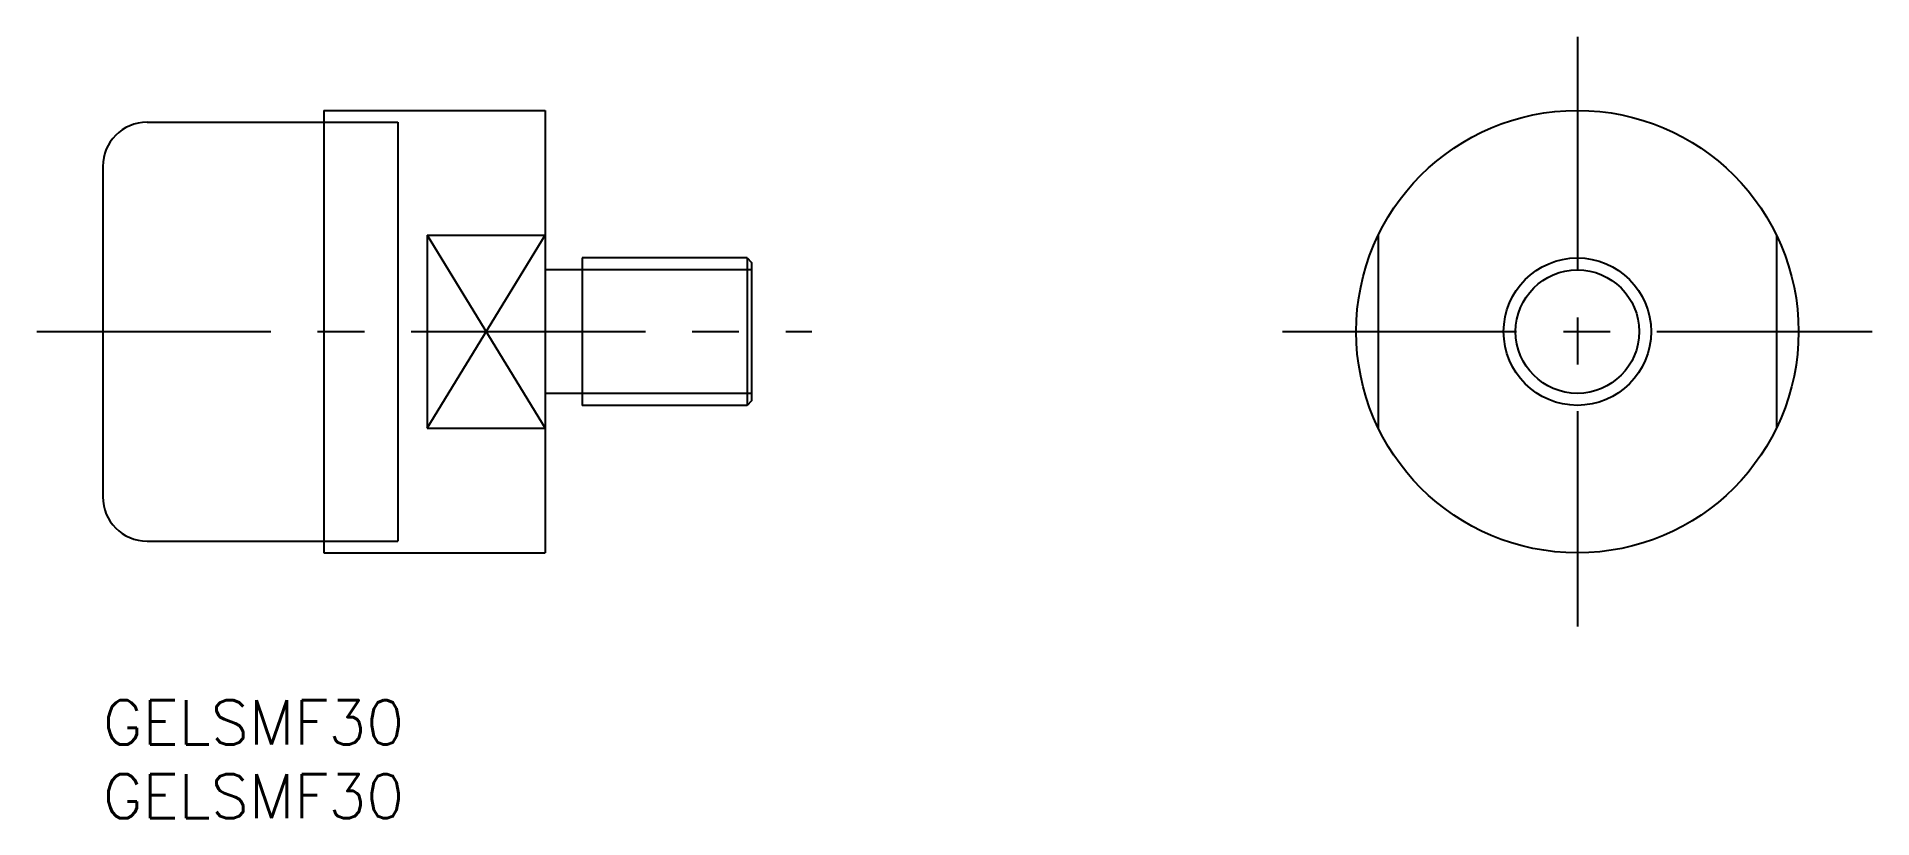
# Model space of a CAD drawing. Extents: x -4 to 120, y -8 to 45.
import ezdxf

# ---------------------------------------------------------------- set-up
doc = ezdxf.new("R2010")
doc.units = 0
doc.header["$LTSCALE"] = 0.5
doc.linetypes.add('CENTER', pattern=[50.8, 31.75, -6.35, 6.35, -6.35])
doc.linetypes.add('DASHED', pattern=[19.05, 12.7, -6.35])
for name, color, linetype in [('CENTER', 1, 'CONTINUOUS'), ('MSM_CONTINUOUS', 7, 'CONTINUOUS'), ('MSM_DASHED', 4, 'DASHED'), ('MSM_NARROW', 5, 'CONTINUOUS'), ('MSM_PART_NUMBER', 7, 'CONTINUOUS')]:
    doc.layers.add(name, color=color, linetype=linetype)
doc.styles.get("Standard").update_dxf_attribs({"font": 'txt.shx', "height": 3, "bigfont": 'bigfont.shx'})

msp = doc.modelspace()

# ---------------------------------------------------------------- linework, layer by layer
at = {"layer": 'CENTER', "linetype": 'CENTER'}
for p, q in [((100, 45), (100, 5)), ((-4.480326, 25), (48.077062, 25)), ((80, 25), (120, 25))]:
    msp.add_line(p, q, dxfattribs=at)
at = {"layer": 'MSM_CONTINUOUS', "linetype": 'CONTINUOUS'}
for p, q in [((15, 40), (30, 40)), ((15, 40), (15, 10)), ((30, 40), (30, 10)), ((3, 39.2), (15, 39.2)), ((0, 36.2), (0, 13.8)), ((22, 31.538348), (30, 31.538348)), ((22, 31.538348), (22, 18.461652)), ((86.5, 31.538348), (86.5, 18.461652)), ((113.5, 31.538348), (113.5, 18.461652)), ((43.7, 30), (32.5, 30)), ((32.5, 30), (32.5, 20)), ((43.7, 30), (44, 29.7)), ((43.7, 30), (43.7, 20)), ((32.5, 29.188), (30, 29.188)), ((44, 29.7), (44, 20.3)), ((32.5, 20.812), (30, 20.812)), ((43.7, 20), (32.5, 20)), ((44, 20.3), (43.7, 20)), ((22, 18.461652), (30, 18.461652)), ((3, 10.8), (15, 10.8)), ((15, 10), (30, 10))]:
    msp.add_line(p, q, dxfattribs=at)
at = {"layer": 'MSM_CONTINUOUS'}
for p, q in [((22, 31.538348), (30, 18.461652)), ((22, 18.461652), (30, 31.538348))]:
    msp.add_line(p, q, dxfattribs=at)
at = {"layer": 'MSM_CONTINUOUS', "linetype": 'CONTINUOUS'}
for radius in [15, 5, 4.188]:
    msp.add_circle((100, 25), radius, dxfattribs=at)
for centre, start, end in [((3, 36.2), 90, 180), ((3, 13.8), 180, 270)]:
    msp.add_arc(centre, 3, start, end, dxfattribs=at)
at = {"layer": 'MSM_DASHED', "linetype": 'CONTINUOUS'}
for p, q in [((15, 39.2), (20, 39.2)), ((20, 39.2), (20, 10.8)), ((15, 10.8), (20, 10.8))]:
    msp.add_line(p, q, dxfattribs=at)
at = {"layer": 'MSM_NARROW', "linetype": 'CONTINUOUS'}
for p, q in [((44, 29.188), (32.5, 29.188)), ((44, 20.812), (32.5, 20.812))]:
    msp.add_line(p, q, dxfattribs=at)

# ---------------------------------------------------------------- texts
at = {"layer": 'MSM_PART_NUMBER'}
for p in [(0, -3), (0, -8)]:
    msp.add_text('GELSMF30', height=3, dxfattribs=at).set_placement(p)

doc.saveas('drawing.dxf')
